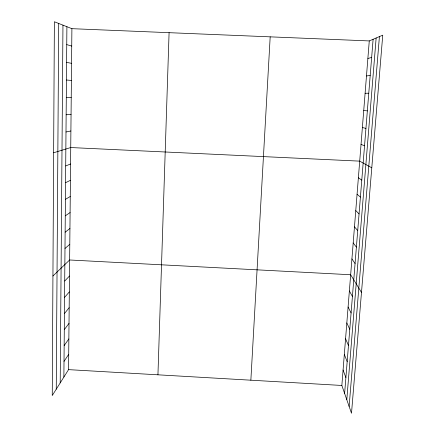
<?xml version="1.0" encoding="UTF-8"?>
<svg xmlns="http://www.w3.org/2000/svg" width="435" height="435" viewBox="0 0 435 435"><rect width="100%" height="100%" fill="white"/><g stroke="black" fill="none" stroke-linecap="round" stroke-linejoin="round"><path stroke-width="0.65" d="M56.256 389.173L58.709 23.463M60.204 382.903L62.961 25.143M63.88 377.069L66.903 26.704M68.561 369.636L71.9 28.677L54.38 21.75L52.254 395.529L68.561 369.636L341.85 385.464L351.502 413.25L382.746 35.175L369.271 40.928L71.9 28.677M157.943 374.812L169.084 32.679M250.859 380.195L270.184 36.844M341.85 385.464L369.271 40.928M344.618 393.43L373.11 39.286M346.793 399.694L376.139 37.992M349.131 406.426L379.412 36.6M64.016 361.382L68.708 354.34M64.152 345.569L68.86 338.919M64.288 329.632L69.013 323.379M64.429 313.564L69.165 307.719M64.57 297.366L69.323 291.934M64.706 281.032L69.475 276.024M52.934 275.991L69.633 259.983L350.659 274.746L361.485 292.45M64.989 248.461L69.79 244.296M65.13 232.219L69.943 228.484M65.272 215.852L70.1 212.552M65.413 199.35L70.258 196.489M65.554 182.716L70.416 180.308M65.701 165.947L70.573 163.99M53.635 152.761L70.736 147.547L359.701 161.135L371.784 167.812M367.869 58.524L371.653 57.42M65.995 131.99L70.9 130.973M366.482 75.978L370.207 75.396M66.142 114.802L71.063 114.264M365.101 93.286L368.771 93.22M66.289 97.473L71.226 97.424M66.441 80.002L71.394 80.442M363.736 110.457L367.347 110.892M66.593 62.384L71.563 63.331M362.382 127.488L365.938 128.423M66.745 44.615L71.731 46.072M361.034 144.376L364.541 145.801M358.38 177.757L361.779 180.133M357.07 194.244L360.414 197.093M355.765 210.6L359.06 213.906M354.476 226.825L357.717 230.583M353.193 242.926L356.39 247.129M351.92 258.901L355.069 263.539M349.37 290.944L352.421 296.447M348.092 307.012L351.094 312.944M346.825 322.955L349.778 329.306M345.564 338.767L348.473 345.531M344.319 354.454L347.179 361.632M343.079 370.022L345.89 377.596"/></g></svg>
